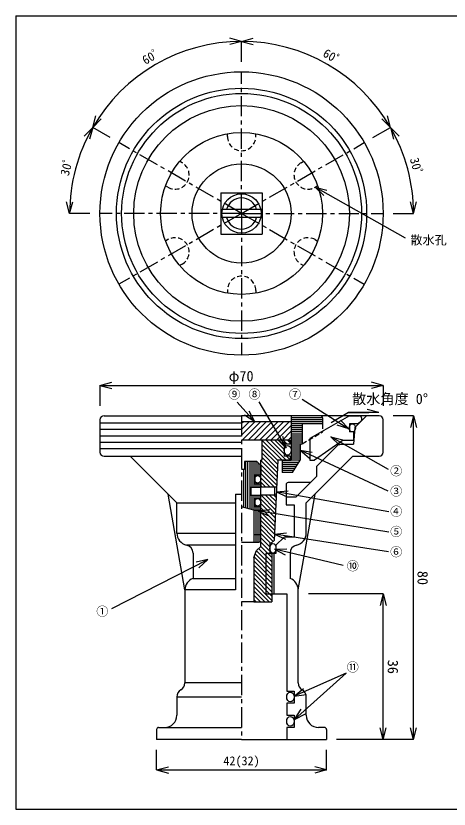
# Model space of a CAD drawing. Units: millimetres, scale not verified. Extents: x -140 to 140, y -97 to 99.
# Drawn here: x -139.9 to -32.9, y -96.9 to 99.1 of the extents above; entities that cross this region are included whole.
import ezdxf
from ezdxf.enums import TextEntityAlignment as Align

# ---------------------------------------------------------------- set-up
doc = ezdxf.new("R2010")
doc.units = ezdxf.units.MM
doc.linetypes.add('CHAIN1', pattern=[8, 5, -1, 1, -1])
doc.linetypes.add('DASHED1', pattern=[1.8, 1.2, -0.6])
doc.layers.add('0-0_図面枠', color=7, linetype='Continuous')
doc.layers.add('0-1_ノズル', color=4, linetype='Continuous')
doc.styles.add('ＭＳ ゴシック', font='')
doc.styles.get('ＭＳ ゴシック').set_extended_font_data('MS Gothic')

msp = doc.modelspace()

# ---------------------------------------------------------------- linework, layer by layer
at = {"layer": '0-0_図面枠', "color": 5}
msp.add_line((-139.949, 99.1), (140.051, 99.1), dxfattribs=at)
msp.add_lwpolyline([(-139.949, 99.1), (-139.949, -96.9), (140.051, -96.9), (140.051, 99.1)], dxfattribs=at)
at = {"layer": '0-1_ノズル', "color": 5}
msp.add_line((-139.949, 99.1), (140.051, 99.1), dxfattribs=at)
at = {"layer": '0-1_ノズル'}
for p, q in [((-84.158, 92.782), (-87.056, 93.558)), ((-84.158, 92.782), (-87.056, 92.005)), ((-84.158, 92.782), (-81.261, 93.558)), ((-84.158, 92.782), (-81.261, 92.005)), ((-84.158, 87.782), (-84.158, 92.782)), ((-84.158, 87.782), (-84.158, 92.782)), ((-120.964, 71.532), (-120.188, 74.429)), ((-120.964, 71.532), (-118.843, 73.653)), ((-47.352, 71.532), (-49.474, 73.653)), ((-47.352, 71.532), (-48.129, 74.429)), ((-120.964, 71.532), (-123.086, 69.41)), ((-120.964, 71.532), (-121.741, 68.634)), ((-116.634, 69.032), (-120.964, 71.532)), ((-116.634, 69.032), (-120.964, 71.532)), ((-51.682, 69.032), (-47.352, 71.532)), ((-51.682, 69.032), (-47.352, 71.532)), ((-47.352, 71.532), (-45.231, 69.41)), ((-47.352, 71.532), (-46.576, 68.634)), ((-65.968, 56.801), (-63.829, 54.697)), ((-126.658, 50.282), (-127.435, 53.179)), ((-126.658, 50.282), (-125.882, 53.179)), ((-41.658, 50.282), (-42.435, 53.179)), ((-41.658, 50.282), (-40.882, 53.179)), ((-79.413, 51.282), (-88.904, 51.282)), ((-121.658, 50.282), (-126.658, 50.282)), ((-79.413, 49.282), (-88.904, 49.282)), ((-46.658, 50.282), (-41.658, 50.282)), ((-119.158, 7.782), (-116.261, 8.558)), ((-49.158, 7.782), (-52.056, 8.558)), ((-119.158, 7.782), (-49.158, 7.782)), ((-119.158, 7.782), (-116.261, 7.005)), ((-119.158, 7.782), (-119.158, 2.782)), ((-49.158, 7.782), (-52.056, 7.005)), ((-49.158, 7.782), (-49.158, 2.782)), ((-80.894, -1.218), (-82.256, 1.454)), ((-41.658, 0.282), (-46.658, 0.282)), ((-41.658, 0.282), (-42.435, -2.616)), ((-41.658, 0.282), (-40.882, -2.616)), ((-41.658, -79.718), (-41.658, 0.282)), ((-64.158, -0.218), (-71.908, -0.218)), ((-64.158, -0.718), (-71.908, -0.718)), ((-64.158, -1.218), (-71.908, -1.218)), ((-69.158, -1.718), (-71.908, -1.718)), ((-57.66, -2.973), (-59.686, -0.76)), ((-69.158, -2.218), (-71.908, -2.218)), ((-69.158, -2.718), (-71.908, -2.718)), ((-69.158, -3.218), (-71.908, -3.218)), ((-69.158, -3.718), (-71.908, -3.718)), ((-73.137, -7.679), (-73.952, -4.792)), ((-69.158, -4.218), (-71.908, -4.218)), ((-69.158, -4.718), (-71.908, -4.718)), ((-69.158, -5.218), (-71.908, -5.218)), ((-69.158, -5.718), (-71.908, -5.718)), ((-62.058, -4.884), (-59.923, -6.991)), ((-69.158, -6.218), (-71.908, -6.218)), ((-69.355, -6.718), (-71.908, -6.718)), ((-69.658, -7.218), (-71.908, -7.218)), ((-69.658, -7.718), (-71.908, -7.718)), ((-69.658, -8.218), (-71.908, -8.218)), ((-69.658, -8.718), (-71.908, -8.718)), ((-69.658, -9.218), (-71.908, -9.218)), ((-69.658, -9.718), (-71.908, -9.718)), ((-69.658, -8.218), (-67.361, -10.148)), ((-83.158, -11.018), (-83.158, -22.483)), ((-82.658, -11.018), (-82.658, -22.616)), ((-82.158, -11.018), (-82.158, -22.75)), ((-81.658, -11.018), (-81.658, -17.318)), ((-81.158, -11.018), (-81.158, -17.318)), ((-80.658, -11.018), (-80.658, -14.318)), ((-80.158, -11.268), (-80.158, -14.318)), ((-69.971, -11.218), (-74.158, -11.218)), ((-70.283, -11.718), (-74.158, -11.718)), ((-69.658, -10.218), (-71.908, -10.218)), ((-69.658, -10.718), (-71.908, -10.718)), ((-83.658, -13.018), (-83.658, -22.349)), ((-79.658, -11.768), (-79.658, -14.318)), ((-70.596, -12.218), (-74.158, -12.218)), ((-70.908, -12.718), (-74.158, -12.718)), ((-71.221, -13.218), (-74.158, -13.218)), ((-80.658, -16.518), (-80.658, -17.318)), ((-80.158, -16.518), (-80.158, -17.318)), ((-79.658, -16.518), (-79.658, -17.318)), ((-81.658, -19.318), (-81.658, -22.884)), ((-81.158, -19.318), (-81.158, -23.018)), ((-80.658, -19.318), (-80.658, -20.118)), ((-80.158, -19.318), (-80.158, -20.118)), ((-79.658, -19.318), (-79.658, -20.118)), ((-75.626, -18.493), (-72.909, -19.764)), ((-80.658, -22.118), (-80.658, -31.018)), ((-80.196, -23.188), (-77.46, -24.418)), ((-80.158, -22.118), (-80.158, -31.018)), ((-79.658, -22.118), (-79.658, -30.768)), ((-76.029, -29), (-73.282, -30.206)), ((-75.989, -32.686), (-73.346, -34.105)), ((-92.481, -35.237), (-95.416, -35.857)), ((-49.158, -43.718), (-67.658, -43.718)), ((-49.158, -43.718), (-49.935, -46.616)), ((-49.158, -79.718), (-49.158, -43.718)), ((-49.158, -43.718), (-48.382, -46.616)), ((-71.149, -69.005), (-68.186, -68.538)), ((-71.07, -74.742), (-68.395, -73.383)), ((-49.158, -79.718), (-49.935, -76.821)), ((-49.158, -79.718), (-48.382, -76.821)), ((-41.658, -79.718), (-42.435, -76.821)), ((-41.658, -79.718), (-40.882, -76.821)), ((-49.158, -79.718), (-60.658, -79.718)), ((-41.658, -79.718), (-49.158, -79.718)), ((-105.158, -87.218), (-105.158, -82.218)), ((-63.158, -87.218), (-63.158, -82.218)), ((-105.158, -87.218), (-102.261, -86.442)), ((-105.158, -87.218), (-63.158, -87.218)), ((-105.158, -87.218), (-102.261, -87.995)), ((-63.158, -87.218), (-66.056, -86.442)), ((-63.158, -87.218), (-66.056, -87.995))]:
    msp.add_line(p, q, dxfattribs=at)
at = {"layer": '0-1_ノズル', "linetype": 'CHAIN1'}
for p, q in [((-84.158, 50.282), (-84.158, 85.282)), ((-84.158, 50.282), (-114.469, 67.782)), ((-84.158, 50.282), (-53.848, 67.782)), ((-84.158, 50.282), (-119.158, 50.282)), ((-84.158, 50.282), (-114.469, 32.782)), ((-84.158, 50.282), (-49.158, 50.282)), ((-84.158, 50.282), (-84.158, 15.282)), ((-84.158, 50.282), (-53.848, 32.782)), ((-84.158, 0.282), (-84.158, -79.718))]:
    msp.add_line(p, q, dxfattribs=at)
at = {"layer": '0-1_ノズル', "color": 7, "linetype": 'DASHED1'}
for p, q in [((-87.658, 69.282), (-87.658, 69.973)), ((-80.658, 69.282), (-80.658, 69.973)), ((-98.863, 62.813), (-99.462, 63.158)), ((-69.454, 62.813), (-68.855, 63.158)), ((-102.363, 56.75), (-102.962, 57.096)), ((-65.954, 56.75), (-65.355, 57.096)), ((-102.363, 43.813), (-102.962, 43.467)), ((-65.954, 43.813), (-65.355, 43.467)), ((-98.863, 37.75), (-99.462, 37.405)), ((-69.454, 37.75), (-68.855, 37.405)), ((-87.658, 31.282), (-87.658, 30.59)), ((-80.658, 31.282), (-80.658, 30.59)), ((-64.158, -1.718), (-64.158, -3.718)), ((-69.158, -6.605), (-64.158, -3.718))]:
    msp.add_line(p, q, dxfattribs=at)
at = {"layer": '0-1_ノズル', "color": 3}
for p, q in [((-89.258, 55.382), (-89.258, 45.182)), ((-89.258, 45.182), (-79.058, 45.182)), ((-118.158, 0.282), (-84.158, 0.282)), ((-50.158, 0.282), (-84.158, 0.282)), ((-64.658, 0.282), (-71.908, 0.282)), ((-71.908, 0.282), (-71.908, -10.718)), ((-57.508, 0.282), (-67.258, -5.348)), ((-57.508, 0.282), (-55.008, 0.282)), ((-119.158, -0.718), (-119.158, -8.718)), ((-64.158, -1.718), (-69.158, -1.718)), ((-69.158, -1.718), (-69.158, -6.605)), ((-64.158, -0.218), (-64.158, -0.718)), ((-64.158, -0.218), (-64.158, -1.718)), ((-57.508, -1.718), (-57.508, -3.718)), ((-55.436, -1.718), (-57.508, -1.718)), ((-55.436, -1.718), (-54.508, -0.853)), ((-54.508, -0.218), (-54.508, -0.853)), ((-49.158, -8.718), (-49.158, -0.718)), ((-56.508, -3.718), (-57.508, -3.718)), ((-56.508, -3.718), (-56.508, -5.718)), ((-72.658, -5.718), (-84.158, -5.718)), ((-79.158, -5.718), (-79.158, -10.718)), ((-72.658, -5.718), (-72.158, -5.718)), ((-72.158, -6.718), (-72.158, -5.718)), ((-67.258, -5.348), (-67.258, -10.718)), ((-59.008, -5.718), (-66.133, -10.718)), ((-59.008, -5.718), (-56.508, -5.718)), ((-73.658, -6.718), (-73.658, -9.718)), ((-72.158, -6.718), (-73.658, -6.718)), ((-69.158, -6.605), (-69.658, -6.894)), ((-69.658, -6.894), (-69.658, -10.718)), ((-118.158, -9.718), (-111.658, -9.718)), ((-111.658, -9.718), (-84.158, -9.718)), ((-72.158, -9.718), (-73.658, -9.718)), ((-72.158, -9.718), (-72.158, -10.718)), ((-68.158, -21.218), (-56.658, -9.718)), ((-56.658, -9.718), (-50.158, -9.718)), ((-83.408, -11.018), (-83.408, -13.018)), ((-80.408, -11.018), (-83.408, -11.018)), ((-80.408, -11.018), (-79.408, -12.018)), ((-79.158, -10.718), (-79.408, -10.718)), ((-75.158, -10.718), (-76.102, -30.528)), ((-72.158, -10.718), (-75.158, -10.718)), ((-74.158, -10.718), (-71.908, -10.718)), ((-74.158, -10.718), (-74.158, -13.718)), ((-71.533, -13.718), (-69.658, -10.718)), ((-67.258, -10.718), (-66.133, -10.718)), ((-83.408, -13.018), (-84.158, -13.018)), ((-79.408, -12.018), (-79.408, -14.318)), ((-71.533, -13.718), (-74.158, -13.718)), ((-65.658, -12.218), (-65.658, -14.718)), ((-80.908, -14.318), (-80.908, -16.518)), ((-80.908, -14.318), (-79.408, -14.318)), ((-70.658, -19.718), (-65.658, -14.718)), ((-81.908, -17.318), (-81.908, -19.318)), ((-81.908, -17.318), (-79.408, -17.318)), ((-80.908, -16.518), (-79.408, -16.518)), ((-79.408, -16.518), (-79.408, -17.318)), ((-73.158, -16.718), (-73.158, -19.718)), ((-67.158, -16.218), (-72.658, -16.218)), ((-85.658, -19.044), (-85.658, -42.718)), ((-85.658, -19.044), (-84.158, -19.044)), ((-81.908, -19.318), (-79.408, -19.318)), ((-79.408, -20.118), (-79.408, -19.318)), ((-70.158, -42.718), (-65.984, -19.044)), ((-100.158, -21.218), (-85.658, -21.218)), ((-80.908, -20.118), (-80.908, -22.118)), ((-80.908, -20.118), (-79.408, -20.118)), ((-73.158, -19.718), (-73.158, -21.718)), ((-73.158, -19.718), (-70.658, -19.718)), ((-68.158, -28.718), (-68.158, -21.218)), ((-81.158, -23.018), (-84.158, -22.215)), ((-81.158, -23.018), (-79.408, -23.018)), ((-81.158, -23.018), (-81.158, -31.018)), ((-80.908, -22.118), (-79.408, -22.118)), ((-79.408, -30.518), (-79.408, -22.118)), ((-73.158, -21.718), (-71.158, -21.718)), ((-71.158, -21.718), (-71.158, -29.718)), ((-100.158, -28.718), (-85.658, -28.718)), ((-81.158, -29.018), (-79.408, -29.018)), ((-79.908, -31.018), (-84.158, -31.018)), ((-79.908, -31.018), (-79.408, -30.518)), ((-76.825, -31.218), (-77.158, -31.218)), ((-76.825, -31.218), (-76.102, -30.528)), ((-85.658, -31.718), (-97.758, -31.718)), ((-81.158, -34.718), (-80.451, -33.011)), ((-80.451, -33.011), (-79.408, -31.968)), ((-75.658, -31.718), (-75.658, -33.718)), ((-96.158, -33.617), (-96.158, -39.89)), ((-81.158, -34.718), (-81.158, -45.718)), ((-78.158, -33.718), (-78.158, -43.718)), ((-75.658, -33.718), (-78.158, -33.718)), ((-76.658, -33.718), (-76.658, -45.718)), ((-76.158, -33.718), (-76.158, -43.718)), ((-72.158, -33.617), (-72.158, -39.89)), ((-96.158, -39.89), (-85.658, -39.89)), ((-98.158, -42.718), (-98.158, -60.581)), ((-70.158, -65.718), (-70.158, -42.718)), ((-78.158, -43.718), (-73.008, -43.718)), ((-73.008, -43.718), (-73.008, -67.718)), ((-81.158, -45.718), (-84.158, -45.718)), ((-81.158, -45.718), (-76.658, -45.718)), ((-98.158, -60.581), (-98.158, -65.718)), ((-84.158, -65.718), (-98.158, -65.718)), ((-73.008, -67.718), (-71.158, -67.718)), ((-71.158, -67.718), (-71.158, -70.718)), ((-100.158, -69.183), (-84.158, -69.183)), ((-100.158, -69.183), (-100.158, -73.718)), ((-68.158, -73.718), (-68.158, -69.183)), ((-73.008, -70.718), (-73.008, -73.718)), ((-71.158, -70.718), (-73.008, -70.718)), ((-73.008, -73.718), (-71.158, -73.718)), ((-71.158, -73.718), (-71.158, -76.718)), ((-105.158, -77.218), (-105.158, -79.718)), ((-104.658, -76.718), (-103.158, -76.718)), ((-103.158, -76.718), (-84.158, -76.718)), ((-73.008, -76.718), (-73.008, -79.218)), ((-71.158, -76.718), (-73.008, -76.718)), ((-63.658, -76.718), (-65.158, -76.718)), ((-63.158, -77.218), (-63.158, -79.718)), ((-84.158, -79.718), (-105.158, -79.718)), ((-84.158, -79.718), (-63.158, -79.718)), ((-72.508, -79.718), (-68.158, -79.718))]:
    msp.add_line(p, q, dxfattribs=at)
at = {"layer": '0-1_ノズル', "color": 7}
for p, q in [((-57.723, 1.082), (-62.053, -1.418)), ((-57.723, 1.082), (-52.723, 1.082)), ((-50.223, 1.082), (-57.723, 1.082)), ((-50.223, 1.082), (-53.121, 1.858)), ((-84.158, -1.518), (-119.158, -1.518)), ((-84.158, -3.118), (-119.158, -3.118)), ((-84.158, -4.718), (-119.158, -4.718)), ((-79.158, -5.718), (-74.158, -10.718)), ((-78.098, -5.718), (-73.098, -10.718)), ((-77.037, -5.718), (-73.658, -9.097)), ((-75.976, -5.718), (-73.649, -8.046)), ((-74.916, -5.718), (-73.658, -6.976)), ((-73.855, -5.718), (-72.855, -6.718)), ((-72.794, -5.718), (-72.158, -6.354)), ((-84.158, -6.318), (-119.158, -6.318)), ((-79.158, -6.779), (-75.161, -10.776)), ((-79.158, -7.84), (-75.209, -11.789)), ((-84.158, -7.918), (-119.158, -7.918)), ((-79.158, -8.9), (-75.258, -12.801)), ((-73.037, -9.718), (-72.158, -10.597)), ((-79.408, -10.772), (-75.354, -14.826)), ((-79.158, -9.961), (-75.306, -13.814)), ((-79.408, -11.832), (-75.402, -15.839)), ((-79.408, -12.893), (-75.45, -16.851)), ((-79.408, -13.954), (-76.044, -17.318)), ((-79.408, -15.014), (-77.104, -17.318)), ((-79.408, -16.075), (-78.165, -17.318)), ((-79.408, -17.136), (-79.226, -17.318)), ((-75.473, -17.318), (-79.408, -17.318)), ((-75.908, -19.318), (-75.908, -17.318)), ((-75.568, -19.318), (-79.408, -19.318)), ((-79.347, -19.318), (-75.74, -22.926)), ((-78.286, -19.318), (-75.691, -21.913)), ((-77.226, -19.318), (-75.643, -20.901)), ((-76.165, -19.318), (-75.595, -19.888)), ((-79.408, -20.318), (-75.788, -23.938)), ((-79.408, -21.378), (-75.836, -24.951)), ((-79.408, -22.439), (-75.884, -25.963)), ((-79.408, -23.5), (-75.933, -26.975)), ((-79.408, -24.56), (-75.981, -27.988)), ((-79.408, -25.621), (-76.029, -29)), ((-79.408, -26.682), (-76.077, -30.013)), ((-79.408, -27.742), (-76.368, -30.782)), ((-79.408, -28.803), (-76.993, -31.218)), ((-79.408, -29.864), (-77.158, -32.114)), ((-79.408, -30.924), (-77.158, -33.174)), ((-80.467, -33.048), (-76.658, -36.856)), ((-79.947, -32.507), (-76.658, -35.796)), ((-79.417, -31.977), (-76.658, -34.735)), ((-81.088, -34.548), (-76.658, -38.978)), ((-80.777, -33.798), (-76.658, -37.917)), ((-81.158, -35.538), (-76.658, -40.038)), ((-81.158, -36.599), (-76.658, -41.099)), ((-81.158, -37.66), (-76.658, -42.16)), ((-81.158, -38.72), (-76.658, -43.22)), ((-81.158, -39.781), (-76.658, -44.281)), ((-81.158, -40.842), (-76.658, -45.342)), ((-81.158, -41.902), (-77.342, -45.718)), ((-81.158, -42.963), (-78.403, -45.718)), ((-81.158, -44.023), (-79.463, -45.718)), ((-81.158, -45.084), (-80.524, -45.718))]:
    msp.add_line(p, q, dxfattribs=at)
at = {"layer": '0-1_ノズル', "color": 2}
for p, q in [((-71.908, -1.218), (-84.158, -1.218)), ((-80.894, -1.218), (-84.158, -4.483)), ((-82.308, -1.218), (-84.158, -3.069)), ((-83.722, -1.218), (-84.158, -1.655)), ((-79.479, -1.218), (-83.979, -5.718)), ((-78.065, -1.218), (-82.565, -5.718)), ((-76.651, -1.218), (-81.151, -5.718)), ((-75.237, -1.218), (-79.737, -5.718)), ((-73.823, -1.218), (-78.323, -5.718)), ((-72.408, -1.218), (-76.908, -5.718)), ((-71.908, -2.133), (-75.494, -5.718)), ((-71.908, -3.547), (-74.08, -5.718)), ((-71.908, -4.961), (-72.662, -5.715)), ((-72.158, -5.718), (-71.908, -5.718))]:
    msp.add_line(p, q, dxfattribs=at)
at = {"layer": '0-1_ノズル', "color": 5}
msp.add_lwpolyline([(-139.949, 99.1), (-139.949, -96.9), (140.051, -96.9), (140.051, 99.1)], dxfattribs=at)
at = {"layer": '0-1_ノズル', "color": 3}
for points in [[(-89.258, 55.382), (-79.058, 55.382), (-79.058, 45.182)], [(-53.243, 0.282), (-56.158, -2.633), (-56.508, -6.718)], [(-65.658, -12.218), (-60.158, -6.718), (-56.508, -6.718)], [(-100.158, -28.718), (-100.158, -21.218), (-111.658, -9.718)], [(-79.408, -31.968), (-79.408, -31.714), (-79.408, -10.718)], [(-85.658, -42.718), (-98.158, -42.718), (-102.333, -19.044)], [(-77.158, -31.218), (-77.158, -33.718), (-76.658, -33.718)], [(-71.158, -29.718), (-73.658, -29.718), (-75.658, -31.718)]]:
    msp.add_lwpolyline(points, dxfattribs=at)
at = {"layer": '0-1_ノズル'}
for points in [[(-43.642, 44.153), (-65.968, 56.801), (-63.064, 56.048)], [(-69.155, 4.358), (-57.66, -2.973), (-60.521, -2.069)], [(-85.265, 3.634), (-80.894, -1.218), (-83.41, 0.415)], [(-79.925, 3.724), (-73.137, -7.679), (-75.286, -5.586)], [(-47.854, -12.959), (-62.058, -4.884), (-59.155, -5.641)], [(-47.926, -18.367), (-69.658, -8.218), (-66.704, -8.741)], [(-47.768, -23.438), (-75.626, -18.493), (-72.637, -18.235)], [(-47.768, -28.447), (-80.196, -23.188), (-77.211, -22.885)], [(-47.813, -33.319), (-76.029, -29), (-73.047, -28.671)], [(-59.046, -36.668), (-75.989, -32.686), (-72.99, -32.593)], [(-116.223, -47.291), (-92.481, -35.237), (-94.713, -37.241)], [(-58.348, -63.314), (-71.149, -69.005), (-68.817, -67.119)], [(-58.348, -63.314), (-71.07, -74.742), (-69.433, -72.228)]]:
    msp.add_lwpolyline(points, dxfattribs=at)
at = {"layer": '0-1_ノズル', "color": 3}
for radius in [35, 30.915, 29.65, 26.65, 20, 12.25]:
    msp.add_circle((-84.158, 50.282), radius, dxfattribs=at)
at = {"layer": '0-1_ノズル'}
msp.add_circle((-84.158, 50.282), 4.85, dxfattribs=at)
for radius, start, end in [(42.5, 90, 150), (42.5, 30, 90), (42.5, 150, 180), (42.5, 360, 30), (3.85, 15.05465, 164.94535), (3.85, 195.05465, 344.94535)]:
    msp.add_arc((-84.158, 50.282), radius, start, end, dxfattribs=at)
at = {"layer": '0-1_ノズル', "color": 7, "linetype": 'DASHED1'}
for centre, start, end in [((-84.158, 69.282), 180, 0), ((-100.613, 59.782), 240, 60), ((-67.704, 59.782), 120, 300), ((-100.613, 40.782), 300, 120), ((-67.704, 40.782), 60, 240), ((-84.158, 31.282), 0, 180)]:
    msp.add_arc(centre, 3.5, start, end, dxfattribs=at)
at = {"layer": '0-1_ノズル', "color": 3}
for centre, radius, start, end in [((-118.158, -0.718), 1, 90, 180), ((-118.158, -0.718), 1, 90, 180), ((-118.158, -0.718), 1, 90, 180), ((-64.658, -0.218), 0.5, 0, 90), ((-55.008, -0.218), 0.5, 0, 90), ((-50.158, -0.718), 1, 0, 90), ((-118.158, -8.718), 1, 180, 270), ((-50.158, -8.718), 1, 270, 0), ((-72.658, -16.718), 0.5, 90, 180), ((-97.158, -28.718), 3, 180, 258.46304), ((-71.158, -28.718), 3, 281.53696, 0), ((-98.158, -33.617), 2, 0, 78.46304), ((-70.158, -33.617), 2, 101.53696, 180), ((-95.158, -42.718), 3, 109.47122, 180), ((-73.158, -42.718), 3, 0, 70.52878), ((-100.158, -65.718), 2, 300, 0), ((-68.158, -65.718), 2, 180, 240), ((-98.158, -69.183), 2, 120, 180), ((-70.158, -69.183), 2, 0, 60), ((-103.158, -73.718), 3, 270, 0), ((-65.158, -73.718), 3, 180, 270), ((-104.658, -77.218), 0.5, 90, 180), ((-63.658, -77.218), 0.5, 0, 90), ((-72.508, -79.218), 0.5, 180, 270)]:
    msp.add_arc(centre, radius, start, end, dxfattribs=at)
at = {"layer": '0-1_ノズル', "color": 7}
for centre, major_axis, ratio in [((-56.758, -2.718), (0, 1), 0.75), ((-72.783, -8.218), (0, 1.2), 0.7292), ((-80.158, -15.418), (0, 0.95), 0.7895), ((-80.158, -21.118), (0, 0.95), 0.7895), ((-76.408, -32.468), (0, 1.2), 0.625), ((-72.083, -69.218), (0, 1.2), 0.770833), ((-72.083, -75.218), (0, 1.2), 0.770833)]:
    msp.add_ellipse(centre, major_axis=major_axis, ratio=ratio, dxfattribs=at)

# ---------------------------------------------------------------- texts
at = {"layer": '0-1_ノズル', "color": 7, "style": 'ＭＳ ゴシック'}
for s, height, rotation, p in [('60ﾟ', 2.199, 30, (-107.607, 86.396)), ('60ﾟ', 2.199, 330, (-64.607, 88.646)), ('30ﾟ', 2.199, 75, (-126.276, 59.237)), ('30ﾟ', 2.199, 285, (-43.206, 63.584)), ('80', 2.566, 270, (-41.432, -38.031)), ('36', 2.566, 270, (-48.789, -60.003))]:
    msp.add_text(s, height=height, rotation=rotation, dxfattribs=at).set_placement(p, align=Align.BOTTOM_LEFT)
for s, height, p in [('散水孔', 2.199, (-42.439, 41.954)), ('φ70', 2.566, (-87.341, 8.045)), ('⑨', 2.199, (-87.45, 3.859)), ('⑧', 2.199, (-82.45, 3.859)), ('⑦', 2.199, (-72.45, 3.859)), ('散水角度 0°', 2.566, (-56.852, 2.415)), ('②', 2.199, (-47.444, -15.082)), ('③', 2.199, (-47.444, -20.082)), ('④', 2.199, (-47.444, -25.082)), ('⑤', 2.199, (-47.444, -30.082)), ('⑥', 2.199, (-47.444, -35.082)), ('⑩', 2.199, (-58.17, -38.567)), ('①', 2.199, (-120.071, -49.782)), ('⑪', 2.199, (-58.17, -63.567)), ('42(32)', 2.199, (-88.658, -86.718))]:
    msp.add_text(s, height=height, dxfattribs=at).set_placement(p, align=Align.BOTTOM_LEFT)

doc.saveas('drawing.dxf')
